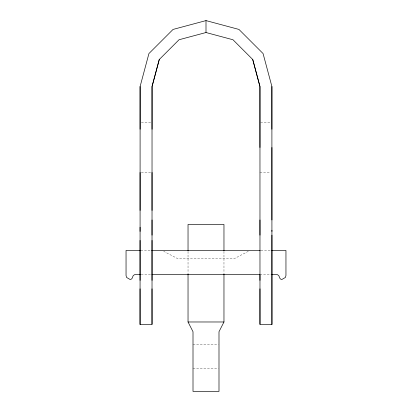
<?xml version="1.0" encoding="UTF-8"?>
<svg xmlns="http://www.w3.org/2000/svg" width="412" height="412" viewBox="0 0 412 412"><rect width="100%" height="100%" fill="white"/><g stroke="black" fill="none" stroke-linecap="round" stroke-linejoin="round"><path stroke-width="0.31" stroke-dasharray="2.06 1.54" d="M248.302 251.335L234.382 258.612L177.618 258.612L163.698 251.335M141.368 122.534L151.436 122.539M260.564 122.539L270.632 122.534M141.342 172.443L152.038 172.443M259.962 172.443L270.658 172.443M140.816 250.465L151.096 250.465M260.904 250.465L271.184 250.465M141.177 274.382L152.038 274.382M259.962 274.382L270.823 274.382M193.007 344.473L218.36 344.473M193.007 368.457L218.36 368.457M223.968 251.418L223.968 273.228M188.032 251.418L188.032 273.228"/><path stroke-width="0.62" d="M271.935 235.134L271.941 324.347L271.894 86.494L263.067 53.545L238.945 29.427L206 20.6L173.055 29.427L148.933 53.545L140.106 86.494L140.059 324.347L140.039 288.848M152.028 235.134L152.038 219.972M259.962 280.376L259.962 274.382L152.028 274.382L152.028 240.402M140.095 129.224L140.106 86.494M140.075 227.218L140.07 231.415M152.054 129.224L152.064 86.494L159.264 59.508L179.014 39.758L206 32.527L232.986 39.758L252.736 59.508L259.967 86.494L259.977 324.352L271.961 324.347M140.039 324.347L152.023 324.352L152.033 86.494L159.264 59.508M223.968 273.867L223.968 321.978L218.993 331.706L218.993 391.4L193.007 391.4L193.007 331.706L188.032 321.978L188.032 273.867M140.178 250.465L126.046 250.465L126.046 275.515L126.582 277.446L130.048 279.444L130.846 279.444L131.995 278.533L133.215 275.618L134.575 274.655L140.533 274.382M151.734 250.465L260.266 250.465M271.822 250.465L285.954 250.465L285.954 275.515L285.418 277.446L281.952 279.444L281.154 279.444L280.006 278.533L278.785 275.618L277.425 274.655L271.467 274.382M188.032 321.978L223.968 321.978M252.736 59.508L259.936 86.494L259.957 147.491M271.905 129.224L271.894 86.494M271.93 230.241L271.93 231.415M259.977 324.352L259.962 288.848M152.023 324.352L152.002 288.848M259.962 219.972L259.972 235.134M152.038 274.382L152.038 280.376M271.915 147.486L271.92 219.972M223.968 250.779L223.968 224.478L188.032 224.478L188.032 250.779M206 20.6L206 32.527M152.038 172.443L152.038 210.434M140.08 172.443L140.08 210.434M140.065 240.402L140.08 280.376"/></g></svg>
